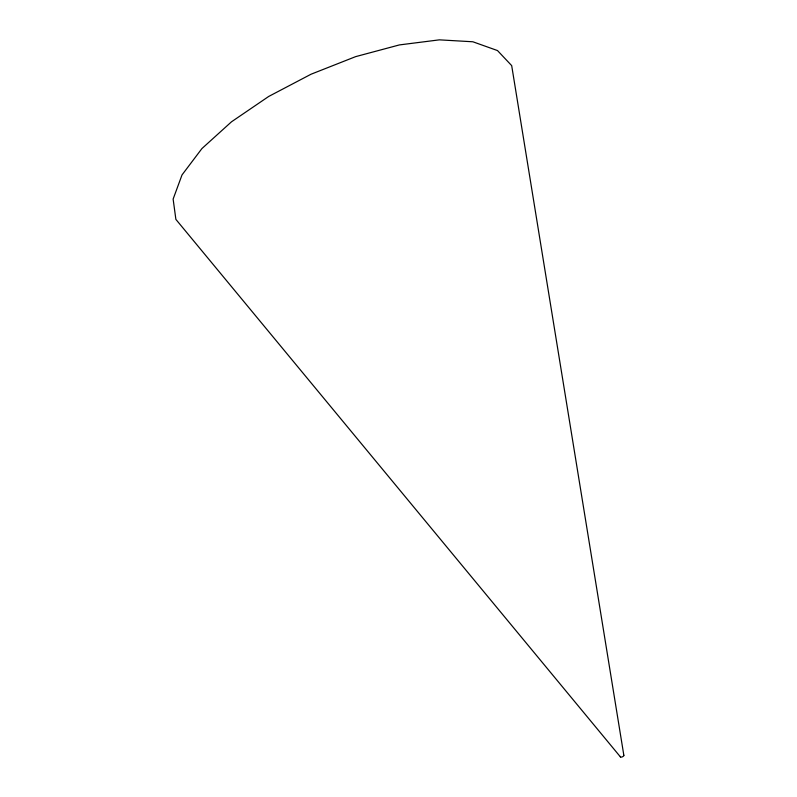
<?xml version="1.0" encoding="UTF-8"?>
<svg xmlns="http://www.w3.org/2000/svg" width="797" height="797" viewBox="0 0 797 797"><rect width="100%" height="100%" fill="white"/><g stroke="black" fill="none" stroke-linecap="round" stroke-linejoin="round"><path stroke-width="1.2" d="M620.405 756.891L175.878 219.374L173.128 199.081L182.015 174.932L201.92 148.571L231.499 121.802L268.728 96.437L311.069 74.211L355.641 56.637L399.407 44.921L439.376 39.85L472.84 41.773L497.497 50.56L511.684 65.613L623.842 755.307M623.702 755.158A1.893 0.777 -24.4 0 1 622.228 756.891A1.893 0.777 -24.4 0 1 620.464 756.433"/></g></svg>
